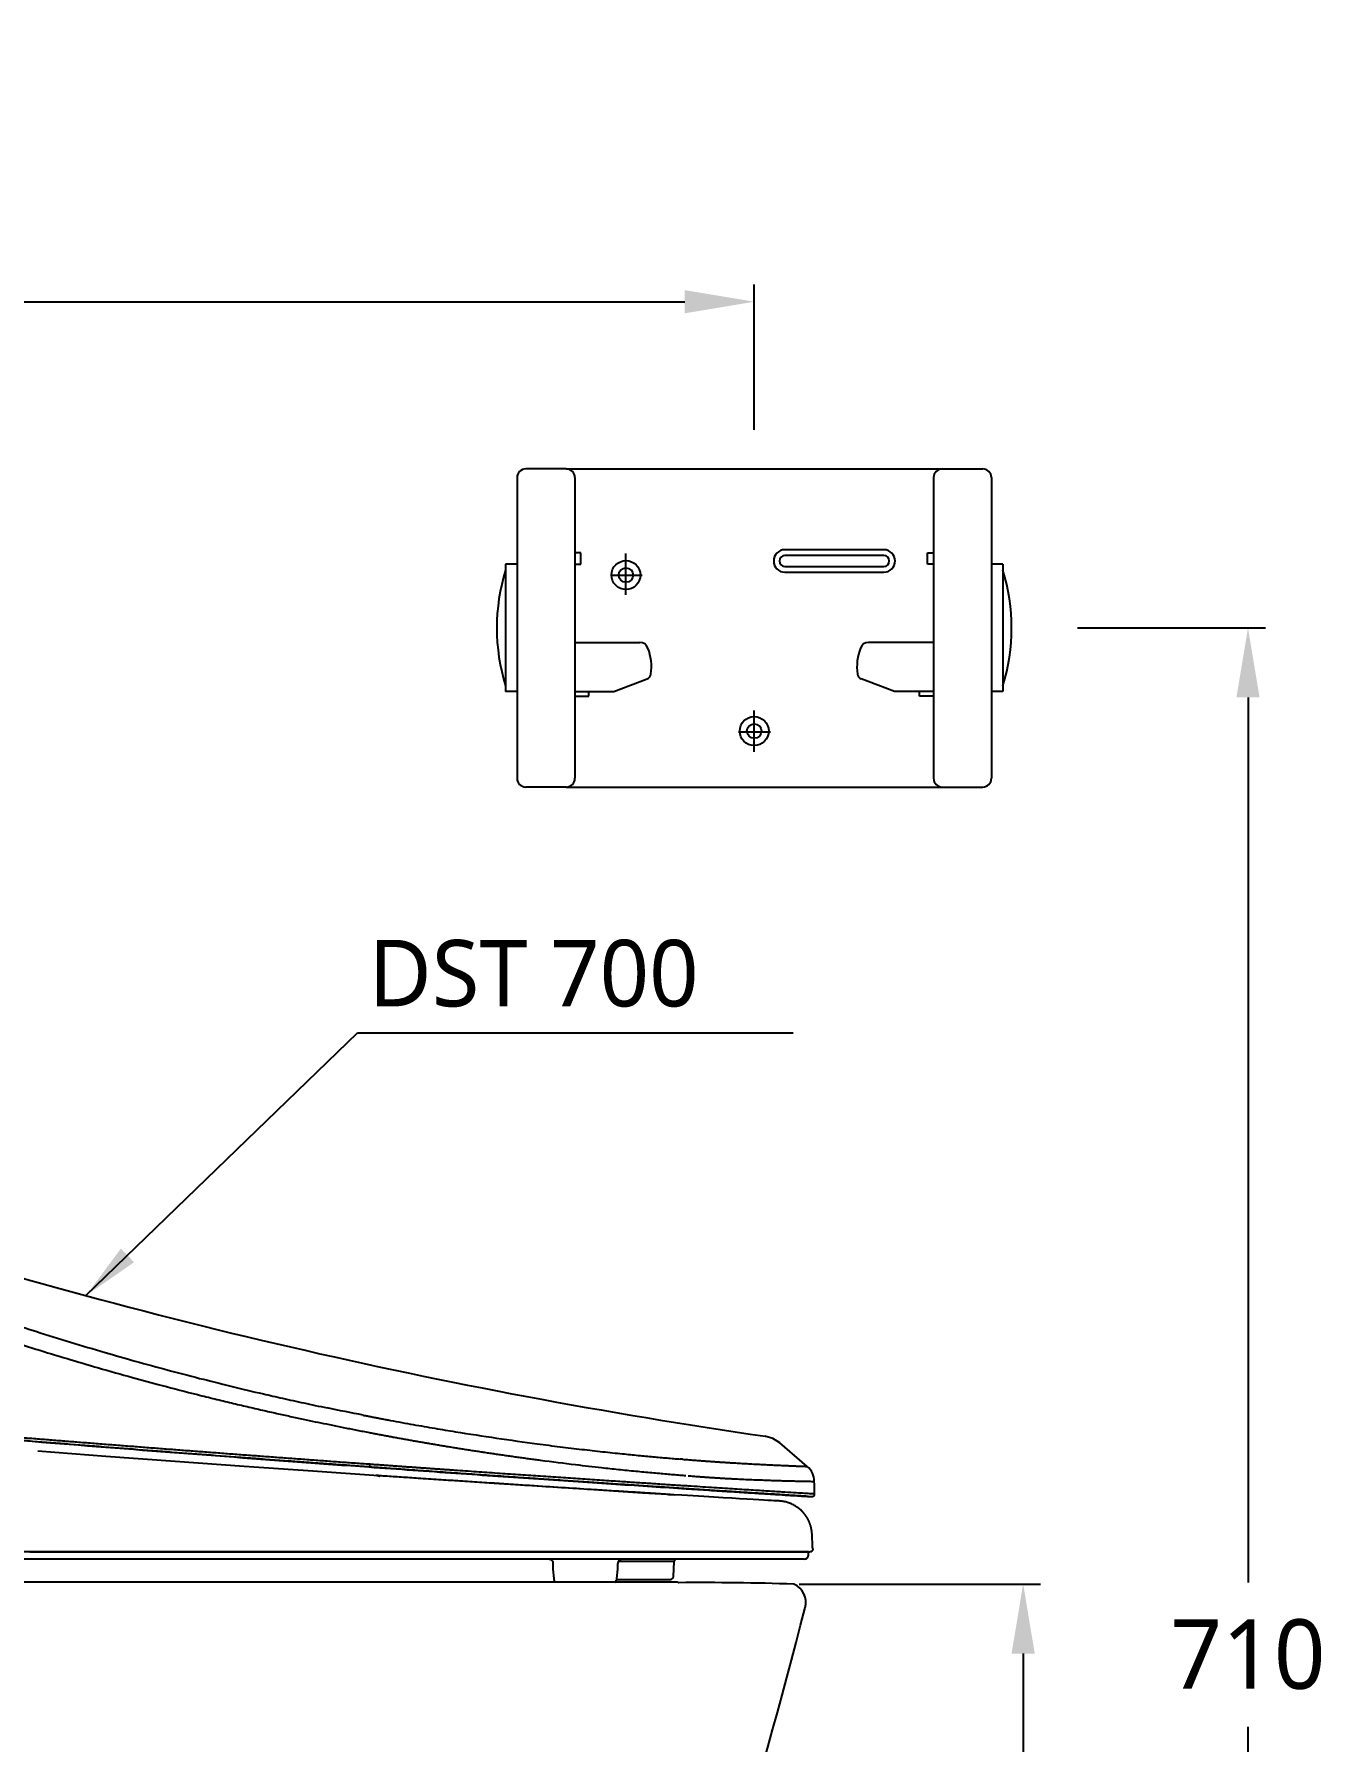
# Model space of a CAD drawing. Extents: x -4150 to 1921, y -105 to 2422.
# Drawn here: x -3538 to -3091, y 567 to 1157 of the extents above; entities that cross this region are included whole.
import ezdxf

# ---------------------------------------------------------------- set-up
doc = ezdxf.new("R2010")
doc.units = 0
doc.header["$LTSCALE"] = 20
doc.header["$MEASUREMENT"] = 0
doc.layers.get('0').update_dxf_attribs({"linetype": 'CONTINUOUS'})
doc.layers.get('DEFPOINTS').update_dxf_attribs({"linetype": 'CONTINUOUS'})
for name, color, linetype in [('1', 7, 'CONTINUOUS'), ('2', 2, 'CONTINUOUS'), ('4', 4, 'CONTINUOUS')]:
    doc.layers.add(name, color=color, linetype=linetype)
doc.styles.add('ROMANS', font='NanumGothic.ttf', dxfattribs={"height": 10.144927})
doc.styles.get("Standard").update_dxf_attribs({"font": 'NanumGothic.ttf'})
doc.dimstyles.get("Standard").update_dxf_attribs({"dimtxt": 2.7, "dimasz": 2.5, "dimexe": 1.5, "dimexo": 1.5, "dimgap": 1.5, "dimtad": 1, "dimdec": 0, "dimlfac": 10, "dimzin": 0, "dimdsep": 46, "dimtxsty": 'Standard', "dimcen": 0, "dimclrt": 2, "dimadec": 0, "dimazin": 0, "dimtfac": 1, "dimtdec": 0, "dimtmove": 0, "dimatfit": 3, "dimfxl": 0, "dimtolj": 1, "dimtzin": 0, "dimarcsym": 0})

# ---------------------------------------------------------------- blocks, each defined once
blk = doc.blocks.new('*D54')
at = {"color": 3, "lineweight": -2}
for p, q in [((-3177.04, 951.93), (-3112.04, 951.93)), ((-3118.04, 927.93), (-3118.04, 621.9)), ((-3118.04, 265.93), (-3118.04, 571.95)), ((-3193.98, 241.93), (-3112.04, 241.93))]:
    blk.add_line(p, q, dxfattribs=at)
at = {"color": 3}
for points in [[(-3122.04, 927.93), (-3114.04, 927.93), (-3118.04, 951.93)], [(-3122.04, 265.93), (-3114.04, 265.93), (-3118.04, 241.93)]]:
    blk.add_solid(points, dxfattribs=at)
at = {"layer": 'DEFPOINTS', "color": 0}
for p in [(-3178.84, 951.93), (-3195.78, 241.93), (-3118.04, 241.93)]:
    blk.add_point(p, dxfattribs=at)
at = {"color": 2, "insert": (-3118.04, 596.93), "char_height": 24, "attachment_point": 5}
blk.add_mtext('\\A1;710', dxfattribs=at)
blk = doc.blocks.new('*D55')
at = {"color": 3, "lineweight": -2}
for p, q in [((-4008.77, 1155.46), (-4008.77, 1058.74)), ((-3288.77, 1020.41), (-3288.77, 1070.74)), ((-3984.77, 1064.74), (-3312.77, 1064.74))]:
    blk.add_line(p, q, dxfattribs=at)
at = {"color": 3}
for points in [[(-3984.77, 1068.74), (-3984.77, 1060.74), (-4008.77, 1064.74)], [(-3312.77, 1068.74), (-3312.77, 1060.74), (-3288.77, 1064.74)]]:
    blk.add_solid(points, dxfattribs=at)
at = {"layer": 'DEFPOINTS', "color": 0}
for p in [(-4008.77, 1157.26), (-3288.77, 1064.74), (-3288.77, 1018.61)]:
    blk.add_point(p, dxfattribs=at)
at = {"color": 2, "insert": (-3648.77, 1089.76), "char_height": 24, "attachment_point": 5}
blk.add_mtext('\\A1;720', dxfattribs=at)
blk = doc.blocks.new('*D63')
at = {"color": 3, "lineweight": -2}
for p, q in [((-3273.26, 621.3), (-3189.78, 621.3)), ((-3195.78, 597.3), (-3195.78, 456.69)), ((-3195.78, 265.93), (-3195.78, 406.53)), ((-3414.23, 241.93), (-3189.78, 241.93))]:
    blk.add_line(p, q, dxfattribs=at)
at = {"color": 3}
for points in [[(-3199.78, 597.3), (-3191.78, 597.3), (-3195.78, 621.3)], [(-3199.78, 265.93), (-3191.78, 265.93), (-3195.78, 241.93)]]:
    blk.add_solid(points, dxfattribs=at)
at = {"layer": 'DEFPOINTS', "color": 0}
for p in [(-3275.06, 621.3), (-3416.03, 241.93), (-3195.78, 241.93)]:
    blk.add_point(p, dxfattribs=at)
at = {"color": 2, "insert": (-3195.78, 431.61), "char_height": 24, "attachment_point": 5}
blk.add_mtext('\\A1;380', dxfattribs=at)

msp = doc.modelspace()

# ---------------------------------------------------------------- linework, layer by layer
for p, q in [((-3270.45, 662.01), (-3279.95, 670.14)), ((-3418.64, 658.84), (-3419.26, 658.88)), ((-3316.07, 652.09), (-3316.55, 652.12)), ((-3416.01, 632.43), (-3592.58, 632.43)), ((-3310.61, 632.43), (-3416.01, 632.43)), ((-3269.96, 632.43), (-3310.61, 632.43)), ((-3269.96, 631.43), (-3269.96, 632.43)), ((-3358.35, 628.43), (-3358.35, 626.43)), ((-3358.35, 626.43), (-3358.11, 623.25)), ((-3336.23, 623.25), (-3335.96, 626.43)), ((-3335.96, 626.43), (-3335.96, 628.43)), ((-3316.43, 629.17), (-3335.76, 629.17)), ((-3316.71, 623.87), (-3316.43, 629.17))]:
    msp.add_line(p, q)
at = {"flags": 128}
for points in [[(-3279.92, 670.11), (-3282.32, 671.65), (-3285.05, 672.44)], [(-3418.72, 658.74), (-3441.42, 660.3), (-3465.07, 661.96), (-3488.95, 663.68), (-3513, 665.46), (-3536.48, 667.25)], [(-3316.51, 652.11), (-3327.44, 652.79), (-3338.99, 653.53), (-3351.13, 654.3), (-3363.8, 655.12), (-3376.96, 655.97), (-3390.56, 656.87), (-3404.55, 657.8), (-3418.19, 658.72)], [(-3280.52, 650.05), (-3280.52, 650.05), (-3280.7, 650.05), (-3281.19, 650.08), (-3281.98, 650.12), (-3282.91, 650.17), (-3284.05, 650.23), (-3285.47, 650.32), (-3287.15, 650.41), (-3289.11, 650.53), (-3291.33, 650.66), (-3293.81, 650.8), (-3296.54, 650.97), (-3299.53, 651.14), (-3302.75, 651.34), (-3306.21, 651.54), (-3309.89, 651.77), (-3313.79, 652), (-3317.24, 652.21)]]:
    msp.add_lwpolyline(points, dxfattribs=at)
for centre, radius, start, end in [((-2997.69, 2651.69), 2000, 252.16883, 261.74013), ((-3274.61, 656.92), 6.57, 359.14546, 50.9237), ((-7267.16, 574.93), 4000, 1.11203, 1.17319), ((-3280.76, 645.55), 4.5, 87.00132, 92.53693), ((-3268.91, 652.54), 1, 266.45627, 1.73021), ((-3334.46, 628.43), 1.5, 90, 180), ((-3315.63, 629.13), 0.8, 90, 177), ((-3271.46, 631.43), 1.5, 270, 0), ((-3356.02, 623.37), 2.09, 183.39679, 224.18359), ((-3338.23, 623.43), 2, 310.37912, 355), ((-3317.7, 623.93), 1, 270, 356.99995), ((-3307.59, -427.02), 1048.83, 88.2225, 90.39731), ((-3277.95, 614.93), 7, 345.02477, 65.63388), ((-4795.47, 993.62), 1571.02, 331.41411, 345.98549)]:
    msp.add_arc(centre, radius, start, end)
for points, knots in [([(-3607.61, 734), (-3606.83, 733.69), (-3605.29, 733.08), (-3603.01, 732.17), (-3600.77, 731.29), (-3598.57, 730.44), (-3596.42, 729.6), (-3594.32, 728.79), (-3592.26, 728), (-3590.25, 727.23), (-3585.56, 725.45), (-3578.2, 722.72), (-3568.11, 719.09), (-3557.74, 715.48), (-3547.41, 712.01), (-3536.45, 708.47), (-3525.17, 704.95), (-3513.72, 701.53), (-3502.49, 698.31), (-3491.61, 695.32), (-3480.59, 692.44), (-3469.6, 689.69), (-3461.16, 687.68), (-3455.18, 686.31), (-3451.77, 685.54), (-3448.18, 684.74), (-3444.43, 683.92), (-3440.51, 683.08), (-3437.83, 682.52), (-3436.47, 682.23)], [0, 0, 0, 0, 0.0138734, 0.0274604, 0.0407621, 0.0537798, 0.0665145, 0.0789673, 0.0911392, 0.1030313, 0.1146445, 0.1743901, 0.2332494, 0.2926039, 0.3566416, 0.4143727, 0.4843971, 0.5538583, 0.6141013, 0.6800954, 0.7433561, 0.8059629, 0.8717218, 0.8905761, 0.9104379, 0.9313089, 0.9531911, 0.9760871, 1, 1, 1, 1]), ([(-3609.91, 728.11), (-3609.15, 727.81), (-3607.59, 727.2), (-3605.22, 726.28), (-3602.76, 725.33), (-3600.21, 724.35), (-3597.57, 723.35), (-3594.84, 722.32), (-3592.03, 721.27), (-3589.12, 720.19), (-3586.13, 719.09), (-3583.05, 717.97), (-3579.88, 716.83), (-3576.62, 715.67), (-3573.28, 714.49), (-3567.29, 712.4), (-3559.03, 709.59), (-3548.13, 706.01), (-3537.34, 702.6), (-3526.34, 699.25), (-3515.21, 695.97), (-3504.27, 692.89), (-3492.85, 689.8), (-3483.35, 687.34), (-3475.35, 685.35), (-3469.6, 683.96), (-3464.13, 682.67), (-3458.91, 681.47), (-3453.96, 680.35), (-3449.27, 679.32), (-3444.85, 678.36), (-3440.69, 677.48), (-3438, 676.93), (-3436.7, 676.66)], [0, 0, 0, 0, 0.013424, 0.027348, 0.041772, 0.056697, 0.072123, 0.088049, 0.104475, 0.121401, 0.138828, 0.156755, 0.175183, 0.19411, 0.213538, 0.233466, 0.298234, 0.356863, 0.422389, 0.484648, 0.546773, 0.614348, 0.673042, 0.743504, 0.777991, 0.810981, 0.842475, 0.872471, 0.900971, 0.927974, 0.953479, 0.977488, 1, 1, 1, 1]), ([(-3423.94, 679.71), (-3423.56, 679.64), (-3422.81, 679.49), (-3422.06, 679.34), (-3421.68, 679.27)], [0, 0, 0, 0, 0.499994, 1, 1, 1, 1]), ([(-3421.68, 679.27), (-3421.22, 679.18), (-3420.31, 679.01), (-3418.91, 678.74), (-3417.49, 678.47), (-3416.05, 678.19), (-3412.42, 677.51), (-3406.77, 676.48), (-3399.28, 675.18), (-3389.63, 673.57), (-3377.72, 671.73), (-3365.7, 670.05), (-3355.93, 668.79), (-3348.4, 667.89), (-3341.21, 667.08), (-3335.66, 666.49), (-3331.6, 666.08), (-3328.92, 665.82), (-3326.32, 665.57), (-3323.79, 665.34), (-3321.33, 665.12), (-3318.95, 664.91), (-3316.63, 664.72), (-3315.13, 664.59), (-3314.38, 664.53)], [0, 0, 0, 0, 0.01144, 0.023136, 0.035087, 0.047293, 0.059754, 0.126886, 0.191105, 0.252501, 0.37783, 0.506279, 0.579686, 0.651397, 0.721418, 0.78976, 0.817745, 0.845233, 0.872232, 0.898744, 0.924774, 0.950325, 0.975399, 1, 1, 1, 1]), ([(-3625.04, 677.85), (-3590.75, 674.9), (-3556.44, 672.08), (-3488.54, 666.72), (-3454.94, 664.18), (-3422.07, 661.81)], [0, 0, 0, 0, 0.5, 0.5, 1, 1, 1, 1]), ([(-3422.42, 661.83), (-3423.24, 661.89), (-3424.88, 662.01), (-3427.33, 662.19), (-3429.79, 662.37), (-3432.25, 662.54), (-3434.7, 662.72), (-3437.16, 662.9), (-3439.62, 663.08), (-3442.08, 663.26), (-3444.54, 663.45), (-3447, 663.63), (-3453.12, 664.08), (-3462.93, 664.81), (-3476.44, 665.83), (-3489.98, 666.86), (-3503.46, 667.9), (-3516.89, 668.95), (-3530.09, 670), (-3543.17, 671.04), (-3555.9, 672.07), (-3568.44, 673.09), (-3580.47, 674.09), (-3592.22, 675.06), (-3601.64, 675.86), (-3609.01, 676.48), (-3614.33, 676.93), (-3619.68, 677.39), (-3623.25, 677.69), (-3625.04, 677.85)], [0, 0, 0, 0, 0.012464, 0.024918, 0.037363, 0.049797, 0.062222, 0.074637, 0.087043, 0.09944, 0.111828, 0.124207, 0.136578, 0.204114, 0.271685, 0.338603, 0.405781, 0.47176, 0.537293, 0.60049, 0.66414, 0.724262, 0.784264, 0.840206, 0.896076, 0.921897, 0.947823, 0.973857, 1, 1, 1, 1]), ([(-3624.96, 678.87), (-3624.06, 678.79), (-3622.28, 678.64), (-3619.61, 678.41), (-3616.94, 678.19), (-3614.28, 677.96), (-3611.62, 677.73), (-3608.96, 677.51), (-3606.31, 677.28), (-3603.67, 677.06), (-3601.03, 676.84), (-3598.39, 676.62), (-3595.76, 676.4), (-3593.14, 676.18), (-3590.52, 675.96), (-3587.9, 675.74), (-3585.29, 675.52), (-3582.68, 675.31), (-3580.08, 675.09), (-3577.48, 674.87), (-3574.89, 674.66), (-3572.3, 674.45), (-3569.72, 674.24), (-3567.15, 674.03), (-3564.58, 673.81), (-3562.01, 673.61), (-3559.45, 673.4), (-3556.89, 673.19), (-3554.34, 672.98), (-3551.8, 672.78), (-3549.26, 672.57), (-3546.73, 672.37), (-3544.2, 672.16), (-3541.67, 671.96), (-3539.16, 671.76), (-3536.64, 671.56), (-3534.14, 671.36), (-3531.64, 671.16), (-3529.14, 670.96), (-3526.65, 670.76), (-3524.17, 670.57), (-3520.7, 670.29), (-3516.26, 669.94), (-3510.86, 669.52), (-3505.46, 669.1), (-3500.09, 668.68), (-3494.73, 668.27), (-3489.4, 667.86), (-3484.07, 667.45), (-3478.77, 667.05), (-3473.49, 666.65), (-3468.22, 666.25), (-3462.97, 665.86), (-3457.75, 665.47), (-3452.54, 665.08), (-3447.35, 664.7), (-3442.18, 664.32), (-3437.03, 663.94), (-3431.9, 663.56), (-3426.8, 663.19), (-3423.4, 662.95), (-3421.71, 662.83)], [0, 0, 0, 0, 0.0129911, 0.0259606, 0.0389085, 0.0518349, 0.0647398, 0.0776231, 0.0904848, 0.103325, 0.1161436, 0.1289406, 0.1417161, 0.1544701, 0.1672024, 0.1799133, 0.1926025, 0.2052702, 0.2179163, 0.2305409, 0.2431439, 0.2557254, 0.2682852, 0.2808236, 0.2933403, 0.3058355, 0.3183091, 0.3307612, 0.3431916, 0.3556006, 0.3679879, 0.3803537, 0.3926979, 0.4050206, 0.4173217, 0.4296012, 0.4418591, 0.4540955, 0.4663103, 0.4785035, 0.4906752, 0.5028253, 0.529434, 0.5559936, 0.5825041, 0.6089656, 0.635378, 0.6617414, 0.6880557, 0.7143209, 0.740537, 0.7667041, 0.7928221, 0.8188911, 0.844911, 0.8708818, 0.8968036, 0.9226763, 0.9484999, 0.9742745, 1, 1, 1, 1]), ([(-3436.7, 676.66), (-3435.99, 676.52), (-3434.56, 676.22), (-3432.43, 675.79), (-3430.32, 675.37), (-3428.21, 674.95), (-3426.13, 674.54), (-3424.74, 674.27), (-3424.05, 674.14)], [0, 0, 0, 0, 0.169159, 0.337321, 0.504485, 0.670654, 0.835825, 1, 1, 1, 1]), ([(-3421.78, 673.7), (-3421.3, 673.6), (-3420.32, 673.42), (-3418.85, 673.14), (-3417.37, 672.86), (-3415.87, 672.58), (-3414.35, 672.3), (-3412.82, 672.02), (-3411.28, 671.74), (-3409.71, 671.46), (-3408.14, 671.17), (-3406.55, 670.89), (-3404.94, 670.61), (-3403.33, 670.33), (-3401.69, 670.05), (-3400.05, 669.77), (-3398.39, 669.49), (-3396.71, 669.21), (-3395.03, 668.93), (-3393.33, 668.65), (-3391.62, 668.38), (-3389.89, 668.1), (-3388.16, 667.83), (-3386.41, 667.55), (-3384.65, 667.28), (-3382.88, 667.01), (-3381.09, 666.74), (-3379.3, 666.47), (-3377.49, 666.21), (-3375.68, 665.94), (-3373.86, 665.68), (-3372.02, 665.42), (-3370.18, 665.16), (-3368.33, 664.91), (-3366.46, 664.65), (-3364.6, 664.4), (-3359.21, 663.69), (-3351.46, 662.72), (-3342.53, 661.7), (-3336.65, 661.07), (-3332.72, 660.67), (-3329.77, 660.37), (-3326.92, 660.1), (-3324.19, 659.84), (-3321.59, 659.61), (-3319.12, 659.39), (-3316.78, 659.19), (-3314.55, 659), (-3313.12, 658.89), (-3312.42, 658.83)], [0, 0, 0, 0, 0.011972, 0.024091, 0.036357, 0.04877, 0.061331, 0.074038, 0.086893, 0.099894, 0.113043, 0.126339, 0.139781, 0.153371, 0.167109, 0.180993, 0.195024, 0.209202, 0.223528, 0.238001, 0.25262, 0.267387, 0.282301, 0.297362, 0.31257, 0.327924, 0.343426, 0.359075, 0.374871, 0.390814, 0.406903, 0.42314, 0.439523, 0.456054, 0.472731, 0.489556, 0.506527, 0.618756, 0.703402, 0.760464, 0.789942, 0.819779, 0.848594, 0.876385, 0.903153, 0.928899, 0.953622, 0.977322, 1, 1, 1, 1]), ([(-3313.15, 654.34), (-3313.52, 654.36), (-3314.26, 654.41), (-3315.37, 654.48), (-3316.48, 654.56), (-3317.6, 654.63), (-3318.72, 654.7), (-3321.57, 654.89), (-3326.21, 655.19), (-3332.7, 655.62), (-3339.26, 656.06), (-3346.05, 656.51), (-3353.16, 656.99), (-3360.66, 657.5), (-3368.39, 658.03), (-3376.29, 658.57), (-3384.3, 659.13), (-3392.25, 659.68), (-3400.17, 660.24), (-3406.36, 660.68), (-3410.91, 661), (-3413.77, 661.21), (-3416.64, 661.41), (-3419.52, 661.62), (-3421.45, 661.76), (-3422.42, 661.83)], [0, 0, 0, 0, 0.01203, 0.02403, 0.036003, 0.047947, 0.059864, 0.071754, 0.138424, 0.204914, 0.268844, 0.3328, 0.401468, 0.470091, 0.540564, 0.611119, 0.680658, 0.750214, 0.815877, 0.881849, 0.905421, 0.92902, 0.952647, 0.976306, 1, 1, 1, 1]), ([(-3421.71, 662.83), (-3421.72, 662.68), (-3421.74, 662.54), (-3421.78, 662.29), (-3421.81, 662.18), (-3421.87, 662.02), (-3421.91, 661.94), (-3421.99, 661.83), (-3422.03, 661.8), (-3422.07, 661.81)], [0, 0, 0, 0, 0.25, 0.25, 0.5, 0.5, 0.75, 0.75, 1, 1, 1, 1]), ([(-3422.07, 661.81), (-3411.81, 661.07), (-3401.73, 660.35), (-3382.09, 658.97), (-3372.53, 658.31), (-3354.06, 657.05), (-3345.15, 656.45), (-3328.11, 655.32), (-3319.99, 654.78), (-3312.31, 654.28)], [0, 0, 0, 0, 0.25, 0.25, 0.5, 0.5, 0.75, 0.75, 1, 1, 1, 1]), ([(-3421.71, 662.83), (-3421.18, 662.79), (-3420.13, 662.71), (-3418.55, 662.6), (-3416.98, 662.49), (-3415.42, 662.37), (-3413.86, 662.26), (-3412.31, 662.15), (-3410.77, 662.04), (-3409.23, 661.93), (-3407.7, 661.82), (-3406.18, 661.72), (-3404.67, 661.61), (-3403.16, 661.5), (-3401.66, 661.4), (-3400.16, 661.29), (-3398.68, 661.19), (-3397.2, 661.08), (-3395.73, 660.98), (-3394.27, 660.88), (-3392.81, 660.77), (-3389.34, 660.53), (-3383.92, 660.15), (-3376.64, 659.65), (-3369.54, 659.16), (-3362.55, 658.68), (-3355.66, 658.22), (-3348.89, 657.76), (-3342.29, 657.32), (-3337.13, 656.98), (-3333.32, 656.73), (-3330.78, 656.56), (-3328.27, 656.39), (-3325.8, 656.23), (-3323.35, 656.07), (-3320.93, 655.91), (-3318.54, 655.76), (-3316.18, 655.6), (-3313.84, 655.45), (-3312.31, 655.35), (-3311.55, 655.3)], [0, 0, 0, 0, 0.012828, 0.025626, 0.038392, 0.051127, 0.063832, 0.076505, 0.089147, 0.101759, 0.114339, 0.126889, 0.139407, 0.151895, 0.164351, 0.176777, 0.189171, 0.201534, 0.213867, 0.226168, 0.238439, 0.250678, 0.314057, 0.376887, 0.439167, 0.500898, 0.563926, 0.626563, 0.688811, 0.750669, 0.775798, 0.800883, 0.825925, 0.850923, 0.875878, 0.90079, 0.925657, 0.950482, 0.975263, 1, 1, 1, 1]), ([(-3313.57, 664.47), (-3313.28, 664.44), (-3312.69, 664.4), (-3311.83, 664.33), (-3310.98, 664.26), (-3310.15, 664.2), (-3309.34, 664.13), (-3308.55, 664.07), (-3307.77, 664.01), (-3307, 663.96), (-3306.25, 663.9), (-3305.52, 663.85), (-3304.6, 663.78), (-3303.48, 663.71), (-3302.18, 663.62), (-3300.87, 663.53), (-3299.57, 663.45), (-3298.27, 663.36), (-3297.42, 663.31), (-3296.99, 663.28)], [0, 0, 0, 0, 0.0486696, 0.0967577, 0.1442705, 0.191214, 0.237594, 0.283416, 0.3286853, 0.373407, 0.4175861, 0.4612274, 0.5043354, 0.5838152, 0.6645007, 0.7464237, 0.8296204, 0.914131, 1, 1, 1, 1]), ([(-3296.99, 663.28), (-3296.22, 663.24), (-3294.68, 663.14), (-3292.43, 663.02), (-3290.05, 662.88), (-3288.06, 662.78), (-3286.46, 662.7), (-3285.35, 662.64), (-3284.31, 662.59), (-3283.33, 662.54), (-3282.41, 662.5), (-3281.55, 662.46), (-3280.35, 662.4), (-3278.93, 662.34), (-3277.33, 662.27), (-3275.85, 662.21), (-3274.36, 662.14), (-3273.21, 662.1), (-3272.39, 662.07), (-3271.9, 662.05), (-3271.49, 662.04), (-3271.11, 662.02), (-3270.77, 662.01), (-3270.55, 662), (-3270.44, 662), (-3270.46, 662), (-3270.47, 662)], [0, 0, 0, 0, 0.045615, 0.091134, 0.140788, 0.200489, 0.228935, 0.256635, 0.283594, 0.309816, 0.3353, 0.360047, 0.38405, 0.442328, 0.495585, 0.551706, 0.61443, 0.691877, 0.734636, 0.771224, 0.80157, 0.839324, 0.886538, 0.936166, 0.974305, 1, 1, 1, 1]), ([(-3318.36, 652.3), (-3318.73, 652.32), (-3319.47, 652.37), (-3320.6, 652.44), (-3321.76, 652.51), (-3322.95, 652.59), (-3324.17, 652.66), (-3325.42, 652.74), (-3326.7, 652.82), (-3328.01, 652.9), (-3329.35, 652.99), (-3332.42, 653.18), (-3337.21, 653.48), (-3344.95, 653.97), (-3354.09, 654.55), (-3363.28, 655.14), (-3371.26, 655.66), (-3377.84, 656.09), (-3384.51, 656.52), (-3391.2, 656.96), (-3397.97, 657.4), (-3403.56, 657.77), (-3407.88, 658.06), (-3410.76, 658.25), (-3413.58, 658.44), (-3416.32, 658.62), (-3418.14, 658.74), (-3419.03, 658.8)], [0, 0, 0, 0, 0.013183, 0.026616, 0.040298, 0.054227, 0.068402, 0.08282, 0.097482, 0.112385, 0.12753, 0.142916, 0.216094, 0.285799, 0.391735, 0.500091, 0.561653, 0.62509, 0.689152, 0.750072, 0.811182, 0.875037, 0.901509, 0.927241, 0.952234, 0.976488, 1, 1, 1, 1]), ([(-3311.6, 658.76), (-3311.3, 658.74), (-3310.71, 658.69), (-3309.84, 658.63), (-3308.99, 658.56), (-3308.14, 658.5), (-3307.31, 658.44), (-3306.5, 658.38), (-3305.7, 658.32), (-3304.91, 658.26), (-3304.13, 658.21), (-3303.37, 658.16), (-3302.62, 658.11), (-3301.88, 658.06), (-3301.16, 658.02), (-3300.45, 657.97), (-3299.75, 657.93), (-3299.06, 657.89), (-3298.39, 657.85), (-3297.73, 657.82), (-3297.08, 657.78), (-3296.44, 657.75), (-3295.81, 657.72), (-3295.2, 657.68), (-3294.8, 657.67), (-3294.6, 657.66)], [0, 0, 0, 0, 0.047392, 0.094429, 0.141112, 0.18744, 0.233412, 0.279028, 0.324289, 0.369193, 0.413741, 0.457933, 0.501768, 0.545248, 0.58837, 0.631137, 0.673547, 0.7156, 0.757298, 0.798639, 0.839624, 0.880253, 0.920525, 0.960441, 1, 1, 1, 1]), ([(-3294.6, 657.66), (-3293.62, 657.61), (-3291.63, 657.52), (-3288.79, 657.4), (-3286.14, 657.3), (-3283.83, 657.21), (-3281.82, 657.14), (-3279.98, 657.09), (-3278.11, 657.03), (-3276.24, 656.98), (-3274.44, 656.94), (-3272.8, 656.9), (-3271.29, 656.87), (-3269.96, 656.85), (-3268.9, 656.83), (-3268.28, 656.82), (-3267.93, 656.82), (-3268.05, 656.82), (-3268.08, 656.82)], [0, 0, 0, 0, 0.057523, 0.117499, 0.179928, 0.235341, 0.283339, 0.333259, 0.385102, 0.447383, 0.51168, 0.577993, 0.646321, 0.725953, 0.81255, 0.893893, 0.974507, 1, 1, 1, 1]), ([(-3270.17, 651.61), (-3270.17, 651.61), (-3270.07, 651.6), (-3270.44, 651.63), (-3271.36, 651.69), (-3273.01, 651.79), (-3275.28, 651.93), (-3278.19, 652.11), (-3281.94, 652.35), (-3286.69, 652.65), (-3292.52, 653.01), (-3298.94, 653.42), (-3305.77, 653.86), (-3310.72, 654.18), (-3313.15, 654.34)], [0, 0, 0, 0, 0.000325, 0.085218, 0.170152, 0.255095, 0.340059, 0.425229, 0.510167, 0.61232, 0.714244, 0.813635, 0.908369, 1, 1, 1, 1]), ([(-3312.31, 654.28), (-3309.64, 654.11), (-3304.29, 653.77), (-3297.13, 653.31), (-3290.66, 652.9), (-3284.97, 652.54), (-3280.1, 652.23), (-3276.07, 651.98), (-3272.92, 651.78), (-3270.62, 651.64), (-3269.35, 651.56), (-3268.82, 651.53), (-3268.97, 651.54), (-3268.97, 651.54)], [0, 0, 0, 0, 0.100069, 0.200122, 0.300157, 0.400159, 0.500121, 0.600064, 0.700005, 0.799938, 0.899858, 0.999757, 1, 1, 1, 1]), ([(-3311.55, 655.3), (-3308.83, 655.13), (-3303.43, 654.78), (-3296.22, 654.32), (-3289.72, 653.91), (-3284.02, 653.55), (-3279.11, 653.25), (-3275.06, 653), (-3271.88, 652.8), (-3269.6, 652.66), (-3268.17, 652.57), (-3268, 652.56), (-3267.91, 652.55)], [0, 0, 0, 0, 0.101033, 0.200696, 0.300439, 0.400656, 0.500028, 0.600378, 0.70027, 0.80012, 0.900162, 1, 1, 1, 1]), ([(-3268.78, 638.59), (-3268.79, 638.71), (-3268.8, 638.93), (-3268.83, 639.27), (-3268.87, 639.59), (-3268.91, 639.91), (-3268.97, 640.23), (-3269.03, 640.53), (-3269.09, 640.83), (-3269.17, 641.12), (-3269.24, 641.4), (-3269.33, 641.67), (-3269.41, 641.94), (-3269.51, 642.19), (-3269.6, 642.44), (-3269.7, 642.68), (-3269.8, 642.92), (-3269.9, 643.14), (-3270.01, 643.36), (-3270.11, 643.57), (-3270.22, 643.77), (-3270.33, 643.97), (-3270.44, 644.16), (-3270.55, 644.34), (-3270.65, 644.51), (-3270.76, 644.67), (-3270.87, 644.83), (-3270.98, 644.99), (-3271.08, 645.13), (-3271.18, 645.27), (-3271.28, 645.4), (-3271.38, 645.53), (-3271.48, 645.65), (-3271.57, 645.76), (-3271.67, 645.87), (-3271.75, 645.97), (-3271.84, 646.07), (-3271.92, 646.16), (-3272, 646.25), (-3272.08, 646.33), (-3272.15, 646.4), (-3272.22, 646.47), (-3272.28, 646.54), (-3272.34, 646.6), (-3272.4, 646.65), (-3272.45, 646.7), (-3272.5, 646.75), (-3272.71, 646.95), (-3273.1, 647.29), (-3273.68, 647.74), (-3274.29, 648.16), (-3274.91, 648.53), (-3275.55, 648.87), (-3276.21, 649.16), (-3276.88, 649.41), (-3277.55, 649.62), (-3278.24, 649.79), (-3278.92, 649.92), (-3279.61, 650), (-3280.3, 650.05), (-3280.75, 650.05), (-3280.98, 650.05)], [0, 0, 0, 0, 0.018456, 0.036575, 0.054356, 0.071799, 0.088904, 0.105672, 0.122102, 0.138194, 0.153949, 0.169366, 0.184445, 0.199186, 0.21359, 0.227656, 0.241384, 0.254774, 0.267827, 0.280542, 0.292919, 0.304959, 0.316661, 0.328025, 0.339051, 0.34974, 0.360091, 0.370104, 0.379779, 0.389117, 0.398117, 0.406779, 0.415103, 0.42309, 0.430739, 0.43805, 0.445024, 0.451659, 0.457957, 0.463917, 0.46954, 0.474825, 0.479772, 0.484381, 0.488652, 0.492586, 0.496182, 0.499441, 0.539593, 0.579472, 0.619075, 0.658404, 0.697458, 0.736237, 0.774742, 0.812972, 0.850927, 0.888607, 0.926013, 0.963144, 1, 1, 1, 1]), ([(-3539.29, 632.43), (-3538.5, 632.43), (-3536.91, 632.43), (-3534.53, 632.43), (-3532.16, 632.43), (-3529.78, 632.43), (-3527.4, 632.43), (-3525.03, 632.43), (-3522.66, 632.43), (-3520.29, 632.43), (-3517.92, 632.43), (-3515.55, 632.43), (-3513.19, 632.43), (-3510.83, 632.43), (-3508.46, 632.43), (-3506.1, 632.43), (-3503.75, 632.43), (-3501.39, 632.43), (-3499.04, 632.43), (-3496.68, 632.43), (-3494.33, 632.43), (-3491.99, 632.43), (-3489.64, 632.43), (-3487.3, 632.43), (-3484.95, 632.43), (-3482.61, 632.43), (-3480.28, 632.43), (-3477.94, 632.43), (-3475.61, 632.43), (-3473.28, 632.43), (-3470.95, 632.43), (-3468.62, 632.43), (-3466.3, 632.43), (-3463.98, 632.43), (-3461.66, 632.43), (-3459.34, 632.43), (-3457.03, 632.43), (-3454.72, 632.43), (-3452.41, 632.43), (-3450.1, 632.43), (-3447.8, 632.43), (-3445.5, 632.43), (-3443.2, 632.43), (-3440.91, 632.43), (-3438.62, 632.43), (-3436.33, 632.43), (-3434.04, 632.43), (-3431.76, 632.43), (-3429.47, 632.43), (-3427.2, 632.43), (-3424.92, 632.43), (-3422.65, 632.43), (-3420.38, 632.43), (-3418.12, 632.43), (-3416.61, 632.43), (-3415.85, 632.43)], [0, 0, 0, 0, 0.018931, 0.03786, 0.056787, 0.075711, 0.094633, 0.113552, 0.132469, 0.151383, 0.170295, 0.189204, 0.208111, 0.227016, 0.245918, 0.264818, 0.283715, 0.30261, 0.321502, 0.340392, 0.359279, 0.378164, 0.397047, 0.415927, 0.434805, 0.45368, 0.472553, 0.491423, 0.510291, 0.529156, 0.548019, 0.56688, 0.585738, 0.604594, 0.623447, 0.642298, 0.661146, 0.679992, 0.698836, 0.717677, 0.736515, 0.755352, 0.774185, 0.793017, 0.811845, 0.830672, 0.849496, 0.868317, 0.887137, 0.905953, 0.924767, 0.943579, 0.962389, 0.981196, 1, 1, 1, 1]), ([(-3415.85, 632.43), (-3405.89, 632.43), (-3396.13, 632.43), (-3377.15, 632.43), (-3367.93, 632.43), (-3350.17, 632.43), (-3341.62, 632.43), (-3325.33, 632.43), (-3317.58, 632.43), (-3310.29, 632.43)], [0, 0, 0, 0, 0.25, 0.25, 0.5, 0.5, 0.75, 0.75, 1, 1, 1, 1]), ([(-3310.29, 632.43), (-3303.84, 632.43), (-3298.02, 632.43), (-3287.9, 632.43), (-3283.59, 632.43), (-3276.62, 632.43), (-3273.97, 632.43), (-3270.43, 632.43), (-3269.53, 632.43), (-3269.53, 632.43)], [0, 0, 0, 0, 0.25, 0.25, 0.5, 0.5, 0.75, 0.75, 1, 1, 1, 1]), ([(-3268.53, 633.47), (-3268.53, 633.46), (-3268.53, 633.31), (-3268.58, 633.03), (-3268.77, 632.76), (-3268.96, 632.59), (-3269.13, 632.5), (-3269.33, 632.44), (-3269.46, 632.43), (-3269.53, 632.43)], [0, 0, 0, 0, 0.02977, 0.271719, 0.513668, 0.627471, 0.74646, 0.870637, 1, 1, 1, 1]), ([(-3416.48, 629.93), (-3417.26, 629.93), (-3418.84, 629.93), (-3421.21, 629.93), (-3423.58, 629.93), (-3425.96, 629.93), (-3428.33, 629.93), (-3430.71, 629.93), (-3433.1, 629.93), (-3435.48, 629.93), (-3437.87, 629.93), (-3440.26, 629.93), (-3442.66, 629.93), (-3445.05, 629.93), (-3447.45, 629.93), (-3449.86, 629.93), (-3452.26, 629.93), (-3454.67, 629.93), (-3457.08, 629.93), (-3462.32, 629.93), (-3470.4, 629.93), (-3481.36, 629.93), (-3492.37, 629.93), (-3503.41, 629.93), (-3514.49, 629.93), (-3525.59, 629.93), (-3536.73, 629.93), (-3545.82, 629.93), (-3552.85, 629.93), (-3557.81, 629.93), (-3562.77, 629.93), (-3567.73, 629.93), (-3572.69, 629.93), (-3577.66, 629.93), (-3582.63, 629.93), (-3587.61, 629.93), (-3590.92, 629.93), (-3592.58, 629.93)], [0, 0, 0, 0, 0.0138759, 0.02775, 0.0416226, 0.0554937, 0.0693637, 0.0832328, 0.0971012, 0.1109691, 0.1248368, 0.1387045, 0.1525723, 0.1664406, 0.1803096, 0.1941794, 0.2080504, 0.2219227, 0.2357965, 0.2496721, 0.3122633, 0.3748347, 0.4374067, 0.5000003, 0.5625915, 0.6251628, 0.6877349, 0.7503284, 0.7780775, 0.8058204, 0.833559, 0.8612951, 0.8890303, 0.9167667, 0.9445059, 0.9722497, 1, 1, 1, 1]), ([(-3311.69, 629.93), (-3312.07, 629.93), (-3312.83, 629.93), (-3313.98, 629.93), (-3315.14, 629.93), (-3316.3, 629.93), (-3317.47, 629.93), (-3318.65, 629.93), (-3319.84, 629.93), (-3321.03, 629.93), (-3322.23, 629.93), (-3323.43, 629.93), (-3324.65, 629.93), (-3325.87, 629.93), (-3327.1, 629.93), (-3328.33, 629.93), (-3329.57, 629.93), (-3330.82, 629.93), (-3332.08, 629.93), (-3333.34, 629.93), (-3336.21, 629.93), (-3340.75, 629.93), (-3347.05, 629.93), (-3353.49, 629.93), (-3360.07, 629.93), (-3366.77, 629.93), (-3373.59, 629.93), (-3380.52, 629.93), (-3386.15, 629.93), (-3390.41, 629.93), (-3393.25, 629.93), (-3396.1, 629.93), (-3398.97, 629.93), (-3401.85, 629.93), (-3404.75, 629.93), (-3407.66, 629.93), (-3410.58, 629.93), (-3413.52, 629.93), (-3415.49, 629.93), (-3416.48, 629.93)], [0, 0, 0, 0, 0.013123, 0.026242, 0.039357, 0.052469, 0.065577, 0.078684, 0.091788, 0.104891, 0.117993, 0.131095, 0.144197, 0.1573, 0.170404, 0.18351, 0.196618, 0.20973, 0.222844, 0.235963, 0.249086, 0.311842, 0.374541, 0.437241, 0.500001, 0.562757, 0.625456, 0.688156, 0.750915, 0.775844, 0.800759, 0.825663, 0.850561, 0.875454, 0.900348, 0.925246, 0.950152, 0.975069, 1, 1, 1, 1]), ([(-3359.65, 629.93), (-3359.48, 629.93), (-3359.31, 629.89), (-3358.99, 629.74), (-3358.85, 629.62), (-3358.61, 629.35), (-3358.51, 629.18), (-3358.38, 628.82), (-3358.35, 628.62), (-3358.35, 628.43)], [0, 0, 0, 0, 0.25, 0.25, 0.5, 0.5, 0.75, 0.75, 1, 1, 1, 1]), ([(-3271.46, 629.93), (-3271.46, 629.93), (-3271.46, 629.93), (-3271.47, 629.93), (-3271.5, 629.93), (-3271.53, 629.93), (-3271.58, 629.93), (-3271.64, 629.93), (-3271.7, 629.93), (-3271.78, 629.93), (-3271.86, 629.93), (-3271.96, 629.93), (-3272.07, 629.93), (-3272.38, 629.93), (-3273.03, 629.93), (-3274.29, 629.93), (-3275.89, 629.93), (-3277.83, 629.93), (-3280.08, 629.93), (-3282.63, 629.93), (-3285.47, 629.93), (-3288.57, 629.93), (-3291.93, 629.93), (-3295.49, 629.93), (-3299.28, 629.93), (-3302.37, 629.93), (-3304.64, 629.93), (-3306, 629.93), (-3307.39, 629.93), (-3308.8, 629.93), (-3310.23, 629.93), (-3311.2, 629.93), (-3311.69, 629.93)], [0, 0, 0, 0, 0.0109605, 0.0219172, 0.0328709, 0.0438224, 0.0547725, 0.0657219, 0.0766714, 0.0876219, 0.098574, 0.1095286, 0.1204865, 0.1314483, 0.1968292, 0.2622148, 0.3269376, 0.3916652, 0.4554252, 0.5191901, 0.5817103, 0.6442351, 0.7052715, 0.7663126, 0.8256586, 0.8850095, 0.9041796, 0.9233422, 0.9425013, 0.9616612, 0.980826, 1, 1, 1, 1]), ([(-3419.13, 621.93), (-3427.21, 621.93), (-3435.34, 621.93), (-3451.7, 621.93), (-3459.92, 621.93), (-3476.44, 621.93), (-3484.74, 621.93), (-3501.41, 621.93), (-3509.78, 621.93), (-3526.57, 621.93), (-3534.99, 621.93), (-3551.87, 621.93), (-3560.33, 621.93), (-3577.28, 621.93), (-3585.76, 621.93), (-3602.75, 621.93), (-3611.25, 621.93), (-3619.75, 621.93)], [0, 0, 0, 0, 0.125, 0.125, 0.25, 0.25, 0.375, 0.375, 0.5, 0.5, 0.625, 0.625, 0.75, 0.75, 0.875, 0.875, 1, 1, 1, 1]), ([(-3315.89, 621.93), (-3319.43, 621.93), (-3323.08, 621.93), (-3330.59, 621.93), (-3334.46, 621.93), (-3342.41, 621.93), (-3346.47, 621.93), (-3354.81, 621.93), (-3359.07, 621.93), (-3367.76, 621.93), (-3372.19, 621.93), (-3381.21, 621.93), (-3385.8, 621.93), (-3395.11, 621.93), (-3399.83, 621.93), (-3409.4, 621.93), (-3414.24, 621.93), (-3419.13, 621.93)], [0, 0, 0, 0, 0.125, 0.125, 0.25, 0.25, 0.375, 0.375, 0.5, 0.5, 0.625, 0.625, 0.75, 0.75, 0.875, 0.875, 1, 1, 1, 1]), ([(-3336.32, 622.93), (-3335.68, 622.93), (-3333.11, 622.93), (-3329.32, 622.93), (-3325.09, 622.93), (-3321.78, 622.93), (-3319.43, 622.93), (-3317.97, 622.93), (-3317.79, 622.93), (-3317.7, 622.93)], [0, 0, 0, 0, 0.0524426, 0.2112526, 0.3711777, 0.5311027, 0.6899128, 0.8465391, 1, 1, 1, 1]), ([(-3314.87, 621.78), (-3314.87, 621.78), (-3315.2, 621.93), (-3315.55, 621.93), (-3315.89, 621.93)], [0, 0, 0, 0, 0.007117, 1, 1, 1, 1])]:
    msp.add_open_spline(points, degree=3, knots=knots)
for points, degree in [([(-3423.94, 679.71), (-3428.11, 680.52), (-3432.28, 681.36), (-3436.47, 682.23)], 3), ([(-3424.05, 674.14), (-3423.29, 673.99), (-3422.54, 673.84), (-3421.78, 673.7)], 3), ([(-3313.57, 664.47), (-3313.84, 664.49), (-3314.11, 664.51), (-3314.38, 664.53)], 3), ([(-3419.03, 658.8), (-3419.21, 658.81), (-3419.39, 658.83), (-3419.57, 658.84)], 3), ([(-3418.73, 658.67), (-3419.2, 658.76)], 1), ([(-3418.65, 658.73), (-3418.2, 658.64)], 1), ([(-3317.89, 652.27), (-3318.37, 652.23)], 1), ([(-3318.36, 652.3), (-3318.2, 652.29), (-3318.05, 652.28), (-3317.89, 652.27)], 3), ([(-3317.24, 652.17), (-3317.89, 652.21)], 1), ([(-3268.53, 633.47), (-3268.62, 635.18), (-3268.7, 636.89), (-3268.79, 638.59)], 3)]:
    msp.add_open_spline(points, degree=degree)
at = {"layer": '1'}
for p, q in [((-3333.11, 963.36), (-3333.11, 977.67)), ((-3338.49, 970.23), (-3327.48, 970.23)), ((-3288.77, 909.12), (-3288.77, 923.44)), ((-3294.16, 916), (-3283.15, 916))]:
    msp.add_line(p, q, dxfattribs=at)
at = {"layer": '4'}
for p, q in [((-3370.77, 1003.93), (-3370.77, 899.93)), ((-3353.77, 1006.93), (-3367.77, 1006.93)), ((-3353.77, 1006.93), (-3223.77, 1006.93)), ((-3350.77, 1003.93), (-3350.77, 899.93)), ((-3226.77, 1003.93), (-3226.77, 899.93)), ((-3223.77, 1006.93), (-3209.77, 1006.93)), ((-3206.77, 1003.93), (-3206.77, 899.93)), ((-3348.68, 977.94), (-3350.77, 977.94)), ((-3348.68, 973.93), (-3348.68, 977.94)), ((-3228.87, 977.94), (-3226.77, 977.94)), ((-3228.87, 973.93), (-3228.87, 977.94)), ((-3374.77, 973.93), (-3374.77, 929.93)), ((-3370.77, 973.93), (-3374.77, 973.93)), ((-3350.77, 973.93), (-3348.68, 973.93)), ((-3226.77, 973.93), (-3228.87, 973.93)), ((-3202.77, 973.93), (-3206.77, 973.93)), ((-3202.77, 973.93), (-3202.77, 929.93)), ((-3350.77, 946.93), (-3328.32, 946.93)), ((-3226.77, 946.93), (-3249.23, 946.93)), ((-3337.29, 929.93), (-3325.75, 934.35)), ((-3240.26, 929.93), (-3251.8, 934.35)), ((-3370.77, 929.93), (-3374.77, 929.93)), ((-3350.77, 929.93), (-3337.29, 929.93)), ((-3350.77, 928.38), (-3345.93, 928.38)), ((-3345.93, 928.38), (-3345.93, 929.93)), ((-3226.77, 929.93), (-3240.26, 929.93)), ((-3231.62, 928.38), (-3231.62, 929.93)), ((-3226.77, 928.38), (-3231.62, 928.38)), ((-3202.77, 929.93), (-3206.77, 929.93)), ((-3353.77, 896.93), (-3367.77, 896.93)), ((-3353.77, 896.93), (-3223.77, 896.93)), ((-3223.77, 896.93), (-3209.77, 896.93))]:
    msp.add_line(p, q, dxfattribs=at)
for points in [[(-3243.94, 971.2, 1), (-3243.94, 978.97), (-3278.16, 978.97, 1), (-3278.16, 971.2)], [(-3243.94, 973.2, 1), (-3243.94, 976.97), (-3278.16, 976.97, 1), (-3278.16, 973.2)]]:
    msp.add_lwpolyline(points, format="xyb", close=True, dxfattribs=at)
for centre, radius in [((-3333.11, 970.23), 5), ((-3333.11, 970.23), 2.5), ((-3288.77, 916.28), 5), ((-3288.77, 916.28), 2.5)]:
    msp.add_circle(centre, radius, dxfattribs=at)
for centre, radius, start, end in [((-3367.77, 1003.93), 3, 90, 180), ((-3353.77, 1003.93), 3, 0, 90), ((-3223.77, 1003.93), 3, 90, 180), ((-3209.77, 1003.93), 3, 0, 90), ((-3309.6, 951.93), 68.18, 162.94091, 197.05909), ((-3267.95, 951.93), 68.18, 342.94091, 17.05909), ((-3328.32, 943.93), 3, 20.74303, 90), ((-3342.84, 938.43), 18.53, 352.32155, 20.74303), ((-3234.71, 938.43), 18.53, 159.25697, 187.67845), ((-3249.23, 943.93), 3, 90, 159.25697), ((-3326.46, 936.22), 2, 290.97192, 352.32155), ((-3251.09, 936.22), 2, 187.67845, 249.02808), ((-3367.77, 899.93), 3, 180, 270), ((-3353.77, 899.93), 3, 270, 0), ((-3223.77, 899.93), 3, 180, 270), ((-3209.77, 899.93), 3, 270, 0)]:
    msp.add_arc(centre, radius, start, end, dxfattribs=at)

# ---------------------------------------------------------------- texts
at = {"layer": '2', "insert": (-3422.13, 832.39), "char_height": 23, "attachment_point": 4, "style": 'ROMANS'}
msp.add_mtext('DST 700', dxfattribs=at)

# ---------------------------------------------------------------- dimensions: what is measured, and where the dimension line sits
dim = msp.add_linear_dim(base=(-3288.77, 1064.74), p1=(-4008.77, 1157.26), p2=(-3288.77, 1018.61), dimstyle='Standard', override={"dimscale": 1.2, "dimtxt": 20, "dimasz": 20, "dimexe": 5, "dimgap": 10, "dimtih": 1, "dimtoh": 1, "dimlfac": 1, "dimzin": 12, "dimclrd": 3, "dimclre": 3, "dimazin": 2, "dimarcsym": 1})
dim.commit()
dim.dimension.update_dxf_attribs({"geometry": '*D55', "text_midpoint": (-3648.77, 1064.74), "dimtype": 160})
dim = msp.add_linear_dim(base=(-3118.04, 241.93), p1=(-3178.84, 951.93), p2=(-3195.78, 241.93), angle=90, dimstyle='Standard', override={"dimscale": 1.2, "dimtxt": 20, "dimasz": 20, "dimexe": 5, "dimgap": 10, "dimtih": 1, "dimtoh": 1, "dimlfac": 1, "dimzin": 12, "dimclrd": 3, "dimclre": 3, "dimazin": 2, "dimarcsym": 1})
dim.commit()
dim.dimension.update_dxf_attribs({"geometry": '*D54', "text_midpoint": (-3118.04, 596.93), "dimtype": 160})
dim = msp.add_linear_dim(base=(-3195.78, 241.93), p1=(-3275.06, 621.3), p2=(-3416.03, 241.93), angle=90, text='380', dimstyle='Standard', override={"dimscale": 1.2, "dimtxt": 20, "dimasz": 20, "dimexe": 5, "dimgap": 10, "dimtih": 1, "dimtoh": 1, "dimlfac": 1, "dimzin": 12, "dimclrd": 3, "dimclre": 3, "dimazin": 2, "dimarcsym": 1})
dim.commit()
dim.dimension.update_dxf_attribs({"geometry": '*D63', "text_midpoint": (-3195.78, 431.61)})

# ---------------------------------------------------------------- leaders
msp.add_leader([(-3519.83, 721.05), (-3425.96, 811.94), (-3275.28, 811.94)], dimstyle='Standard', override={"dimtxt": 20, "dimasz": 20, "dimexe": 5, "dimgap": 10, "dimtad": 0, "dimlfac": 1, "dimzin": 12, "dimclrd": 3, "dimclre": 3, "dimazin": 2, "dimarcsym": 1})

doc.saveas('drawing.dxf')
